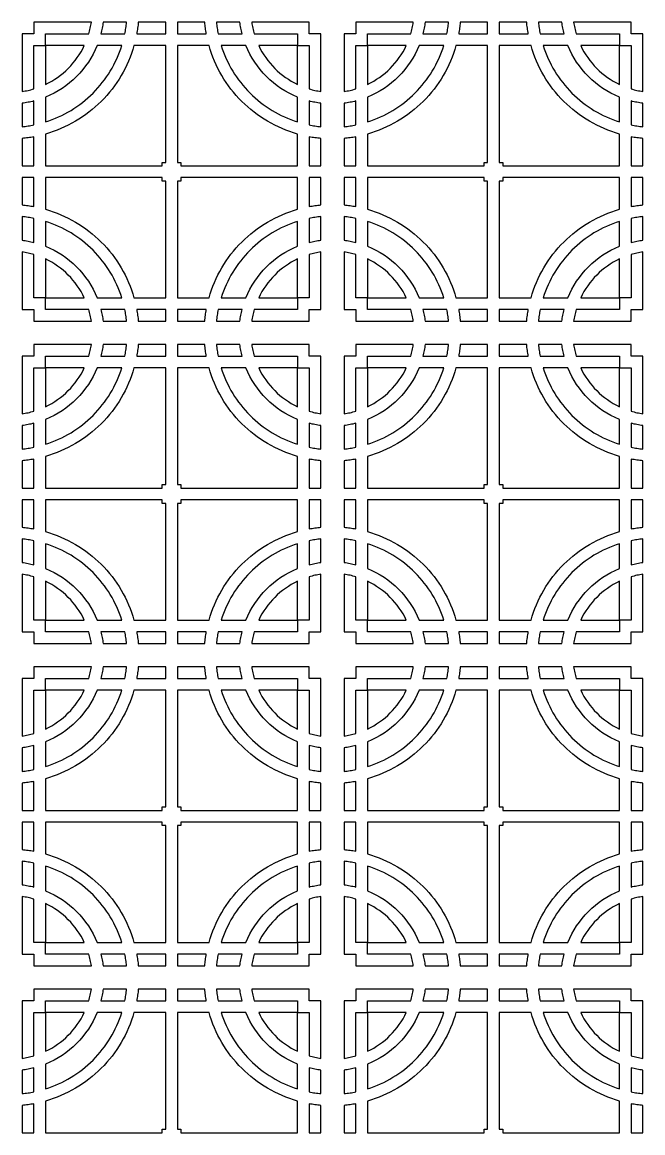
# Model space of a CAD drawing. Extents: x -89 to 89, y -48 to 48.
# Drawn here: x 0.5 to 27.1, y -48.05 to -0.5 of the extents above; entities that cross this region are included whole.
import ezdxf

# ---------------------------------------------------------------- set-up
doc = ezdxf.new("R2010")
doc.units = 0

msp = doc.modelspace()

# ---------------------------------------------------------------- linework, layer by layer
at = {"layer": 'MATERIAL3'}
for points in [[(1.5, -1.5), (1.5, -1), (1.5, -1), (3.354102, -1), (3.354102, -1, 0.0183026), (3.418256, -0.752014, 0.0183026), (3.464102, -0.5), (1, -0.5), (1, -0.5), (1, -1), (1, -1), (0.5, -1), (0.5, -1), (0.5, -3.464102), (0.5, -3.464102, 0.0183026), (0.752014, -3.418256, 0.0183026), (1, -3.354102), (1, -1.5), (1, -1.5), (1.5, -1.5)], [(4.974937, -0.5), (3.968627, -0.5), (3.968627, -0.5, -0.0159204), (3.928767, -0.751523, -0.0159204), (3.872983, -1), (4.898979, -1), (4.898979, -1, 0.0126495), (4.943284, -0.750961, 0.0126495)], [(5.408327, -1), (6.65, -1), (6.65, -1), (6.65, -0.5), (6.65, -0.5), (5.477226, -0.5), (5.477226, -0.5, -0.0114755), (5.448515, -0.750791, -0.0114755)], [(8.322774, -0.5), (7.15, -0.5), (7.15, -0.5), (7.15, -1), (7.15, -1), (8.391673, -1), (8.391673, -1, -0.0114755), (8.351485, -0.750791, -0.0114755)], [(8.901021, -1), (9.927017, -1), (9.927017, -1, -0.0159204), (9.871233, -0.751523, -0.0159204), (9.831373, -0.5), (8.825063, -0.5), (8.825063, -0.5, 0.0126495), (8.856716, -0.750961, 0.0126495)], [(12.8, -0.5), (10.335898, -0.5), (10.335898, -0.5, 0.0183026), (10.381744, -0.752014, 0.0183026), (10.445898, -1), (12.3, -1), (12.3, -1), (12.3, -1.5), (12.3, -1.5), (12.8, -1.5), (12.8, -1.5), (12.8, -3.354102), (12.8, -3.354102, 0.0183026), (13.047986, -3.418256, 0.0183026), (13.3, -3.464102), (13.3, -1), (13.3, -1), (12.8, -1), (12.8, -1), (12.8, -0.5)], [(15.3, -1.5), (15.3, -1), (15.3, -1), (17.154102, -1), (17.154102, -1, 0.0183026), (17.218256, -0.752014, 0.0183026), (17.264102, -0.5), (14.8, -0.5), (14.8, -0.5), (14.8, -1), (14.8, -1), (14.3, -1), (14.3, -1), (14.3, -3.464102), (14.3, -3.464102, 0.0183026), (14.552014, -3.418256, 0.0183026), (14.8, -3.354102), (14.8, -1.5), (14.8, -1.5), (15.3, -1.5)], [(18.774937, -0.5), (17.768627, -0.5), (17.768627, -0.5, -0.0159204), (17.728767, -0.751523, -0.0159204), (17.672983, -1), (18.698979, -1), (18.698979, -1, 0.0126495), (18.743284, -0.750961, 0.0126495)], [(19.208327, -1), (20.45, -1), (20.45, -1), (20.45, -0.5), (20.45, -0.5), (19.277226, -0.5), (19.277226, -0.5, -0.0114755), (19.248515, -0.750791, -0.0114755)], [(22.122774, -0.5), (20.95, -0.5), (20.95, -0.5), (20.95, -1), (20.95, -1), (22.191673, -1), (22.191673, -1, -0.0114755), (22.151485, -0.750791, -0.0114755)], [(22.701021, -1), (23.727017, -1), (23.727017, -1, -0.0159204), (23.671233, -0.751523, -0.0159204), (23.631373, -0.5), (22.625063, -0.5), (22.625063, -0.5, 0.0126495), (22.656716, -0.750961, 0.0126495)], [(26.6, -0.5), (24.135898, -0.5), (24.135898, -0.5, 0.0183026), (24.181744, -0.752014, 0.0183026), (24.245898, -1), (26.1, -1), (26.1, -1), (26.1, -1.5), (26.1, -1.5), (26.6, -1.5), (26.6, -1.5), (26.6, -3.354102), (26.6, -3.354102, 0.0183026), (26.847986, -3.418256, 0.0183026), (27.1, -3.464102), (27.1, -1), (27.1, -1), (26.6, -1), (26.6, -1), (26.6, -0.5)], [(6.65, -1.5), (5.291503, -1.5), (5.291503, -1.5, -0.127985), (3.889087, -3.889087, -0.127985), (1.5, -5.291503), (1.5, -6.65), (1.5, -6.65), (6.5, -6.65), (6.5, -6.65), (6.5, -6.5), (6.5, -6.5), (6.65, -6.5), (6.65, -6.5), (6.65, -1.5)], [(1.5, -4.769696, 0.120758), (3.535534, -3.535534, 0.120758), (4.769696, -1.5), (3.708099, -1.5), (3.708099, -1.5, -0.100588), (2.828427, -2.828427, -0.100588), (1.5, -3.708099), (1.5, -4.769696)], [(1.5, -1.5), (1.5, -3.162278), (1.5, -3.162278, 0.0858316), (2.474874, -2.474874, 0.0858316), (3.162278, -1.5), (1.5, -1.5)], [(12.3, -5.291503, -0.127985), (9.910913, -3.889087, -0.127985), (8.508497, -1.5), (7.15, -1.5), (7.15, -1.5), (7.15, -6.5), (7.15, -6.5), (7.3, -6.5), (7.3, -6.5), (7.3, -6.65), (7.3, -6.65), (12.3, -6.65), (12.3, -6.65), (12.3, -5.291503)], [(12.3, -4.769696), (12.3, -3.708099), (12.3, -3.708099, -0.100588), (10.971573, -2.828427, -0.100588), (10.091901, -1.5), (9.030304, -1.5), (9.030304, -1.5, 0.120758), (10.264466, -3.535534, 0.120758)], [(12.3, -1.5), (10.637722, -1.5), (10.637722, -1.5, 0.0858316), (11.325126, -2.474874, 0.0858316), (12.3, -3.162278), (12.3, -1.5)], [(20.45, -1.5), (19.091503, -1.5), (19.091503, -1.5, -0.127985), (17.689087, -3.889087, -0.127985), (15.3, -5.291503), (15.3, -6.65), (15.3, -6.65), (20.3, -6.65), (20.3, -6.65), (20.3, -6.5), (20.3, -6.5), (20.45, -6.5), (20.45, -6.5), (20.45, -1.5)], [(15.3, -4.769696, 0.120758), (17.335534, -3.535534, 0.120758), (18.569696, -1.5), (17.508099, -1.5), (17.508099, -1.5, -0.100588), (16.628427, -2.828427, -0.100588), (15.3, -3.708099), (15.3, -4.769696)], [(15.3, -1.5), (15.3, -3.162278), (15.3, -3.162278, 0.0858316), (16.274874, -2.474874, 0.0858316), (16.962278, -1.5), (15.3, -1.5)], [(26.1, -5.291503, -0.127985), (23.710913, -3.889087, -0.127985), (22.308497, -1.5), (20.95, -1.5), (20.95, -1.5), (20.95, -6.5), (20.95, -6.5), (21.1, -6.5), (21.1, -6.5), (21.1, -6.65), (21.1, -6.65), (26.1, -6.65), (26.1, -6.65), (26.1, -5.291503)], [(26.1, -4.769696), (26.1, -3.708099), (26.1, -3.708099, -0.100588), (24.771573, -2.828427, -0.100588), (23.891901, -1.5), (22.830304, -1.5), (22.830304, -1.5, 0.120758), (24.064466, -3.535534, 0.120758)], [(26.1, -1.5), (24.437722, -1.5), (24.437722, -1.5, 0.0858316), (25.125126, -2.474874, 0.0858316), (26.1, -3.162278), (26.1, -1.5)], [(1, -4.898979), (1, -3.872983), (1, -3.872983, -0.0159204), (0.751523, -3.928767, -0.0159204), (0.5, -3.968627), (0.5, -4.974937), (0.5, -4.974937, 0.0126495), (0.750961, -4.943284, 0.0126495)], [(12.8, -3.872983), (12.8, -4.898979), (12.8, -4.898979, 0.0126495), (13.049039, -4.943284, 0.0126495), (13.3, -4.974937), (13.3, -3.968627), (13.3, -3.968627, -0.0159204), (13.048477, -3.928767, -0.0159204)], [(14.8, -4.898979), (14.8, -3.872983), (14.8, -3.872983, -0.0159204), (14.551523, -3.928767, -0.0159204), (14.3, -3.968627), (14.3, -4.974937), (14.3, -4.974937, 0.0126495), (14.550961, -4.943284, 0.0126495)], [(26.6, -3.872983), (26.6, -4.898979), (26.6, -4.898979, 0.0126495), (26.849039, -4.943284, 0.0126495), (27.1, -4.974937), (27.1, -3.968627), (27.1, -3.968627, -0.0159204), (26.848477, -3.928767, -0.0159204)], [(1, -6.65), (1, -5.408327), (1, -5.408327, -0.0114755), (0.750791, -5.448515, -0.0114755), (0.5, -5.477226), (0.5, -6.65), (0.5, -6.65), (1, -6.65)], [(13.3, -6.65), (13.3, -5.477226), (13.3, -5.477226, -0.0114755), (13.049209, -5.448515, -0.0114755), (12.8, -5.408327), (12.8, -6.65), (12.8, -6.65), (13.3, -6.65)], [(14.8, -6.65), (14.8, -5.408327), (14.8, -5.408327, -0.0114755), (14.550791, -5.448515, -0.0114755), (14.3, -5.477226), (14.3, -6.65), (14.3, -6.65), (14.8, -6.65)], [(27.1, -6.65), (27.1, -5.477226), (27.1, -5.477226, -0.0114755), (26.849209, -5.448515, -0.0114755), (26.6, -5.408327), (26.6, -6.65), (26.6, -6.65), (27.1, -6.65)], [(1, -8.391673), (1, -7.15), (1, -7.15), (0.5, -7.15), (0.5, -7.15), (0.5, -8.322774), (0.5, -8.322774, -0.0114755), (0.750791, -8.351485, -0.0114755)], [(1.5, -7.15), (1.5, -8.508497), (1.5, -8.508497, -0.127985), (3.889087, -9.910913, -0.127985), (5.291503, -12.3), (6.65, -12.3), (6.65, -12.3), (6.65, -7.3), (6.65, -7.3), (6.5, -7.3), (6.5, -7.3), (6.5, -7.15), (6.5, -7.15), (1.5, -7.15)], [(7.15, -12.3), (8.508497, -12.3), (8.508497, -12.3, -0.127985), (9.910913, -9.910913, -0.127985), (12.3, -8.508497), (12.3, -7.15), (12.3, -7.15), (7.3, -7.15), (7.3, -7.15), (7.3, -7.3), (7.3, -7.3), (7.15, -7.3), (7.15, -7.3), (7.15, -12.3)], [(12.8, -7.15), (12.8, -8.391673), (12.8, -8.391673, -0.0114755), (13.049209, -8.351485, -0.0114755), (13.3, -8.322774), (13.3, -7.15), (13.3, -7.15), (12.8, -7.15)], [(14.8, -8.391673), (14.8, -7.15), (14.8, -7.15), (14.3, -7.15), (14.3, -7.15), (14.3, -8.322774), (14.3, -8.322774, -0.0114755), (14.550791, -8.351485, -0.0114755)], [(15.3, -7.15), (15.3, -8.508497), (15.3, -8.508497, -0.127985), (17.689087, -9.910913, -0.127985), (19.091503, -12.3), (20.45, -12.3), (20.45, -12.3), (20.45, -7.3), (20.45, -7.3), (20.3, -7.3), (20.3, -7.3), (20.3, -7.15), (20.3, -7.15), (15.3, -7.15)], [(20.95, -12.3), (22.308497, -12.3), (22.308497, -12.3, -0.127985), (23.710913, -9.910913, -0.127985), (26.1, -8.508497), (26.1, -7.15), (26.1, -7.15), (21.1, -7.15), (21.1, -7.15), (21.1, -7.3), (21.1, -7.3), (20.95, -7.3), (20.95, -7.3), (20.95, -12.3)], [(26.6, -7.15), (26.6, -8.391673), (26.6, -8.391673, -0.0114755), (26.849209, -8.351485, -0.0114755), (27.1, -8.322774), (27.1, -7.15), (27.1, -7.15), (26.6, -7.15)], [(0.5, -8.825063), (0.5, -9.831373), (0.5, -9.831373, -0.0159204), (0.751523, -9.871233, -0.0159204), (1, -9.927017), (1, -8.901021), (1, -8.901021, 0.0126495), (0.750961, -8.856716, 0.0126495)], [(1.5, -10.091901, -0.100588), (2.828427, -10.971573, -0.100588), (3.708099, -12.3), (4.769696, -12.3), (4.769696, -12.3, 0.120758), (3.535534, -10.264466, 0.120758), (1.5, -9.030304), (1.5, -10.091901)], [(10.091901, -12.3, -0.100588), (10.971573, -10.971573, -0.100588), (12.3, -10.091901), (12.3, -9.030304), (12.3, -9.030304, 0.120758), (10.264466, -10.264466, 0.120758), (9.030304, -12.3), (10.091901, -12.3)], [(13.3, -9.831373), (13.3, -8.825063), (13.3, -8.825063, 0.0126495), (13.049039, -8.856716, 0.0126495), (12.8, -8.901021), (12.8, -9.927017), (12.8, -9.927017, -0.0159204), (13.048477, -9.871233, -0.0159204)], [(14.3, -8.825063), (14.3, -9.831373), (14.3, -9.831373, -0.0159204), (14.551523, -9.871233, -0.0159204), (14.8, -9.927017), (14.8, -8.901021), (14.8, -8.901021, 0.0126495), (14.550961, -8.856716, 0.0126495)], [(15.3, -10.091901, -0.100588), (16.628427, -10.971573, -0.100588), (17.508099, -12.3), (18.569696, -12.3), (18.569696, -12.3, 0.120758), (17.335534, -10.264466, 0.120758), (15.3, -9.030304), (15.3, -10.091901)], [(23.891901, -12.3, -0.100588), (24.771573, -10.971573, -0.100588), (26.1, -10.091901), (26.1, -9.030304), (26.1, -9.030304, 0.120758), (24.064466, -10.264466, 0.120758), (22.830304, -12.3), (23.891901, -12.3)], [(27.1, -9.831373), (27.1, -8.825063), (27.1, -8.825063, 0.0126495), (26.849039, -8.856716, 0.0126495), (26.6, -8.901021), (26.6, -9.927017), (26.6, -9.927017, -0.0159204), (26.848477, -9.871233, -0.0159204)], [(1, -13.3), (3.464102, -13.3), (3.464102, -13.3, 0.0183026), (3.418256, -13.047986, 0.0183026), (3.354102, -12.8), (1.5, -12.8), (1.5, -12.8), (1.5, -12.3), (1.5, -12.3), (1, -12.3), (1, -12.3), (1, -10.445898), (1, -10.445898, 0.0183026), (0.752014, -10.381744, 0.0183026), (0.5, -10.335898), (0.5, -12.8), (0.5, -12.8), (1, -12.8), (1, -12.8), (1, -13.3)], [(13.3, -12.8), (13.3, -10.335898), (13.3, -10.335898, 0.0183026), (13.047986, -10.381744, 0.0183026), (12.8, -10.445898), (12.8, -12.3), (12.8, -12.3), (12.3, -12.3), (12.3, -12.3), (12.3, -12.8), (12.3, -12.8), (10.445898, -12.8), (10.445898, -12.8, 0.0183026), (10.381744, -13.047986, 0.0183026), (10.335898, -13.3), (12.8, -13.3), (12.8, -13.3), (12.8, -12.8), (12.8, -12.8), (13.3, -12.8)], [(14.8, -13.3), (17.264102, -13.3), (17.264102, -13.3, 0.0183026), (17.218256, -13.047986, 0.0183026), (17.154102, -12.8), (15.3, -12.8), (15.3, -12.8), (15.3, -12.3), (15.3, -12.3), (14.8, -12.3), (14.8, -12.3), (14.8, -10.445898), (14.8, -10.445898, 0.0183026), (14.552014, -10.381744, 0.0183026), (14.3, -10.335898), (14.3, -12.8), (14.3, -12.8), (14.8, -12.8), (14.8, -12.8), (14.8, -13.3)], [(27.1, -12.8), (27.1, -10.335898), (27.1, -10.335898, 0.0183026), (26.847986, -10.381744, 0.0183026), (26.6, -10.445898), (26.6, -12.3), (26.6, -12.3), (26.1, -12.3), (26.1, -12.3), (26.1, -12.8), (26.1, -12.8), (24.245898, -12.8), (24.245898, -12.8, 0.0183026), (24.181744, -13.047986, 0.0183026), (24.135898, -13.3), (26.6, -13.3), (26.6, -13.3), (26.6, -12.8), (26.6, -12.8), (27.1, -12.8)], [(1.5, -12.3), (3.162278, -12.3), (3.162278, -12.3, 0.0858316), (2.474874, -11.325126, 0.0858316), (1.5, -10.637722), (1.5, -12.3)], [(12.3, -12.3), (12.3, -10.637722), (12.3, -10.637722, 0.0858316), (11.325126, -11.325126, 0.0858316), (10.637722, -12.3), (12.3, -12.3)], [(15.3, -12.3), (16.962278, -12.3), (16.962278, -12.3, 0.0858316), (16.274874, -11.325126, 0.0858316), (15.3, -10.637722), (15.3, -12.3)], [(26.1, -12.3), (26.1, -10.637722), (26.1, -10.637722, 0.0858316), (25.125126, -11.325126, 0.0858316), (24.437722, -12.3), (26.1, -12.3)], [(3.968627, -13.3), (4.974937, -13.3), (4.974937, -13.3, 0.0126495), (4.943284, -13.049039, 0.0126495), (4.898979, -12.8), (3.872983, -12.8), (3.872983, -12.8, -0.0159204), (3.928767, -13.048477, -0.0159204)], [(6.65, -12.8), (5.408327, -12.8), (5.408327, -12.8, -0.0114755), (5.448515, -13.049209, -0.0114755), (5.477226, -13.3), (6.65, -13.3), (6.65, -13.3), (6.65, -12.8)], [(8.391673, -12.8), (7.15, -12.8), (7.15, -12.8), (7.15, -13.3), (7.15, -13.3), (8.322774, -13.3), (8.322774, -13.3, -0.0114755), (8.351485, -13.049209, -0.0114755)], [(8.825063, -13.3), (9.831373, -13.3), (9.831373, -13.3, -0.0159204), (9.871233, -13.048477, -0.0159204), (9.927017, -12.8), (8.901021, -12.8), (8.901021, -12.8, 0.0126495), (8.856716, -13.049039, 0.0126495)], [(17.768627, -13.3), (18.774937, -13.3), (18.774937, -13.3, 0.0126495), (18.743284, -13.049039, 0.0126495), (18.698979, -12.8), (17.672983, -12.8), (17.672983, -12.8, -0.0159204), (17.728767, -13.048477, -0.0159204)], [(20.45, -12.8), (19.208327, -12.8), (19.208327, -12.8, -0.0114755), (19.248515, -13.049209, -0.0114755), (19.277226, -13.3), (20.45, -13.3), (20.45, -13.3), (20.45, -12.8)], [(22.191673, -12.8), (20.95, -12.8), (20.95, -12.8), (20.95, -13.3), (20.95, -13.3), (22.122774, -13.3), (22.122774, -13.3, -0.0114755), (22.151485, -13.049209, -0.0114755)], [(22.625063, -13.3), (23.631373, -13.3), (23.631373, -13.3, -0.0159204), (23.671233, -13.048477, -0.0159204), (23.727017, -12.8), (22.701021, -12.8), (22.701021, -12.8, 0.0126495), (22.656716, -13.049039, 0.0126495)], [(1.5, -15.3), (1.5, -14.8), (1.5, -14.8), (3.354102, -14.8), (3.354102, -14.8, 0.0183026), (3.418256, -14.552014, 0.0183026), (3.464102, -14.3), (1, -14.3), (1, -14.3), (1, -14.8), (1, -14.8), (0.5, -14.8), (0.5, -14.8), (0.5, -17.264102), (0.5, -17.264102, 0.0183026), (0.752014, -17.218256, 0.0183026), (1, -17.154102), (1, -15.3), (1, -15.3), (1.5, -15.3)], [(4.974937, -14.3), (3.968627, -14.3), (3.968627, -14.3, -0.0159204), (3.928767, -14.551523, -0.0159204), (3.872983, -14.8), (4.898979, -14.8), (4.898979, -14.8, 0.0126495), (4.943284, -14.550961, 0.0126495)], [(5.408327, -14.8), (6.65, -14.8), (6.65, -14.8), (6.65, -14.3), (6.65, -14.3), (5.477226, -14.3), (5.477226, -14.3, -0.0114755), (5.448515, -14.550791, -0.0114755)], [(8.322774, -14.3), (7.15, -14.3), (7.15, -14.3), (7.15, -14.8), (7.15, -14.8), (8.391673, -14.8), (8.391673, -14.8, -0.0114755), (8.351485, -14.550791, -0.0114755)], [(8.901021, -14.8), (9.927017, -14.8), (9.927017, -14.8, -0.0159204), (9.871233, -14.551523, -0.0159204), (9.831373, -14.3), (8.825063, -14.3), (8.825063, -14.3, 0.0126495), (8.856716, -14.550961, 0.0126495)], [(12.8, -14.3), (10.335898, -14.3), (10.335898, -14.3, 0.0183026), (10.381744, -14.552014, 0.0183026), (10.445898, -14.8), (12.3, -14.8), (12.3, -14.8), (12.3, -15.3), (12.3, -15.3), (12.8, -15.3), (12.8, -15.3), (12.8, -17.154102), (12.8, -17.154102, 0.0183026), (13.047986, -17.218256, 0.0183026), (13.3, -17.264102), (13.3, -14.8), (13.3, -14.8), (12.8, -14.8), (12.8, -14.8), (12.8, -14.3)], [(15.3, -15.3), (15.3, -14.8), (15.3, -14.8), (17.154102, -14.8), (17.154102, -14.8, 0.0183026), (17.218256, -14.552014, 0.0183026), (17.264102, -14.3), (14.8, -14.3), (14.8, -14.3), (14.8, -14.8), (14.8, -14.8), (14.3, -14.8), (14.3, -14.8), (14.3, -17.264102), (14.3, -17.264102, 0.0183026), (14.552014, -17.218256, 0.0183026), (14.8, -17.154102), (14.8, -15.3), (14.8, -15.3), (15.3, -15.3)], [(18.774937, -14.3), (17.768627, -14.3), (17.768627, -14.3, -0.0159204), (17.728767, -14.551523, -0.0159204), (17.672983, -14.8), (18.698979, -14.8), (18.698979, -14.8, 0.0126495), (18.743284, -14.550961, 0.0126495)], [(19.208327, -14.8), (20.45, -14.8), (20.45, -14.8), (20.45, -14.3), (20.45, -14.3), (19.277226, -14.3), (19.277226, -14.3, -0.0114755), (19.248515, -14.550791, -0.0114755)], [(22.122774, -14.3), (20.95, -14.3), (20.95, -14.3), (20.95, -14.8), (20.95, -14.8), (22.191673, -14.8), (22.191673, -14.8, -0.0114755), (22.151485, -14.550791, -0.0114755)], [(22.701021, -14.8), (23.727017, -14.8), (23.727017, -14.8, -0.0159204), (23.671233, -14.551523, -0.0159204), (23.631373, -14.3), (22.625063, -14.3), (22.625063, -14.3, 0.0126495), (22.656716, -14.550961, 0.0126495)], [(26.6, -14.3), (24.135898, -14.3), (24.135898, -14.3, 0.0183026), (24.181744, -14.552014, 0.0183026), (24.245898, -14.8), (26.1, -14.8), (26.1, -14.8), (26.1, -15.3), (26.1, -15.3), (26.6, -15.3), (26.6, -15.3), (26.6, -17.154102), (26.6, -17.154102, 0.0183026), (26.847986, -17.218256, 0.0183026), (27.1, -17.264102), (27.1, -14.8), (27.1, -14.8), (26.6, -14.8), (26.6, -14.8), (26.6, -14.3)], [(1.5, -15.3), (1.5, -16.962278), (1.5, -16.962278, 0.0858316), (2.474874, -16.274874, 0.0858316), (3.162278, -15.3), (1.5, -15.3)], [(1.5, -18.569696, 0.120758), (3.535534, -17.335534, 0.120758), (4.769696, -15.3), (3.708099, -15.3), (3.708099, -15.3, -0.100588), (2.828427, -16.628427, -0.100588), (1.5, -17.508099), (1.5, -18.569696)], [(6.65, -15.3), (5.291503, -15.3), (5.291503, -15.3, -0.127985), (3.889087, -17.689087, -0.127985), (1.5, -19.091503), (1.5, -20.45), (1.5, -20.45), (6.5, -20.45), (6.5, -20.45), (6.5, -20.3), (6.5, -20.3), (6.65, -20.3), (6.65, -20.3), (6.65, -15.3)], [(12.3, -19.091503, -0.127985), (9.910913, -17.689087, -0.127985), (8.508497, -15.3), (7.15, -15.3), (7.15, -15.3), (7.15, -20.3), (7.15, -20.3), (7.3, -20.3), (7.3, -20.3), (7.3, -20.45), (7.3, -20.45), (12.3, -20.45), (12.3, -20.45), (12.3, -19.091503)], [(12.3, -18.569696), (12.3, -17.508099), (12.3, -17.508099, -0.100588), (10.971573, -16.628427, -0.100588), (10.091901, -15.3), (9.030304, -15.3), (9.030304, -15.3, 0.120758), (10.264466, -17.335534, 0.120758)], [(12.3, -15.3), (10.637722, -15.3), (10.637722, -15.3, 0.0858316), (11.325126, -16.274874, 0.0858316), (12.3, -16.962278), (12.3, -15.3)], [(15.3, -15.3), (15.3, -16.962278), (15.3, -16.962278, 0.0858316), (16.274874, -16.274874, 0.0858316), (16.962278, -15.3), (15.3, -15.3)], [(15.3, -18.569696, 0.120758), (17.335534, -17.335534, 0.120758), (18.569696, -15.3), (17.508099, -15.3), (17.508099, -15.3, -0.100588), (16.628427, -16.628427, -0.100588), (15.3, -17.508099), (15.3, -18.569696)], [(20.45, -15.3), (19.091503, -15.3), (19.091503, -15.3, -0.127985), (17.689087, -17.689087, -0.127985), (15.3, -19.091503), (15.3, -20.45), (15.3, -20.45), (20.3, -20.45), (20.3, -20.45), (20.3, -20.3), (20.3, -20.3), (20.45, -20.3), (20.45, -20.3), (20.45, -15.3)], [(26.1, -19.091503, -0.127985), (23.710913, -17.689087, -0.127985), (22.308497, -15.3), (20.95, -15.3), (20.95, -15.3), (20.95, -20.3), (20.95, -20.3), (21.1, -20.3), (21.1, -20.3), (21.1, -20.45), (21.1, -20.45), (26.1, -20.45), (26.1, -20.45), (26.1, -19.091503)], [(26.1, -18.569696), (26.1, -17.508099), (26.1, -17.508099, -0.100588), (24.771573, -16.628427, -0.100588), (23.891901, -15.3), (22.830304, -15.3), (22.830304, -15.3, 0.120758), (24.064466, -17.335534, 0.120758)], [(26.1, -15.3), (24.437722, -15.3), (24.437722, -15.3, 0.0858316), (25.125126, -16.274874, 0.0858316), (26.1, -16.962278), (26.1, -15.3)], [(1, -18.698979), (1, -17.672983), (1, -17.672983, -0.0159204), (0.751523, -17.728767, -0.0159204), (0.5, -17.768627), (0.5, -18.774937), (0.5, -18.774937, 0.0126495), (0.750961, -18.743284, 0.0126495)], [(12.8, -17.672983), (12.8, -18.698979), (12.8, -18.698979, 0.0126495), (13.049039, -18.743284, 0.0126495), (13.3, -18.774937), (13.3, -17.768627), (13.3, -17.768627, -0.0159204), (13.048477, -17.728767, -0.0159204)], [(14.8, -18.698979), (14.8, -17.672983), (14.8, -17.672983, -0.0159204), (14.551523, -17.728767, -0.0159204), (14.3, -17.768627), (14.3, -18.774937), (14.3, -18.774937, 0.0126495), (14.550961, -18.743284, 0.0126495)], [(26.6, -17.672983), (26.6, -18.698979), (26.6, -18.698979, 0.0126495), (26.849039, -18.743284, 0.0126495), (27.1, -18.774937), (27.1, -17.768627), (27.1, -17.768627, -0.0159204), (26.848477, -17.728767, -0.0159204)], [(1, -20.45), (1, -19.208327), (1, -19.208327, -0.0114755), (0.750791, -19.248515, -0.0114755), (0.5, -19.277226), (0.5, -20.45), (0.5, -20.45), (1, -20.45)], [(13.3, -20.45), (13.3, -19.277226), (13.3, -19.277226, -0.0114755), (13.049209, -19.248515, -0.0114755), (12.8, -19.208327), (12.8, -20.45), (12.8, -20.45), (13.3, -20.45)], [(14.8, -20.45), (14.8, -19.208327), (14.8, -19.208327, -0.0114755), (14.550791, -19.248515, -0.0114755), (14.3, -19.277226), (14.3, -20.45), (14.3, -20.45), (14.8, -20.45)], [(27.1, -20.45), (27.1, -19.277226), (27.1, -19.277226, -0.0114755), (26.849209, -19.248515, -0.0114755), (26.6, -19.208327), (26.6, -20.45), (26.6, -20.45), (27.1, -20.45)], [(1, -22.191673), (1, -20.95), (1, -20.95), (0.5, -20.95), (0.5, -20.95), (0.5, -22.122774), (0.5, -22.122774, -0.0114755), (0.750791, -22.151485, -0.0114755)], [(1.5, -20.95), (1.5, -22.308497), (1.5, -22.308497, -0.127985), (3.889087, -23.710913, -0.127985), (5.291503, -26.1), (6.65, -26.1), (6.65, -26.1), (6.65, -21.1), (6.65, -21.1), (6.5, -21.1), (6.5, -21.1), (6.5, -20.95), (6.5, -20.95), (1.5, -20.95)], [(7.15, -26.1), (8.508497, -26.1), (8.508497, -26.1, -0.127985), (9.910913, -23.710913, -0.127985), (12.3, -22.308497), (12.3, -20.95), (12.3, -20.95), (7.3, -20.95), (7.3, -20.95), (7.3, -21.1), (7.3, -21.1), (7.15, -21.1), (7.15, -21.1), (7.15, -26.1)], [(12.8, -20.95), (12.8, -22.191673), (12.8, -22.191673, -0.0114755), (13.049209, -22.151485, -0.0114755), (13.3, -22.122774), (13.3, -20.95), (13.3, -20.95), (12.8, -20.95)], [(14.8, -22.191673), (14.8, -20.95), (14.8, -20.95), (14.3, -20.95), (14.3, -20.95), (14.3, -22.122774), (14.3, -22.122774, -0.0114755), (14.550791, -22.151485, -0.0114755)], [(15.3, -20.95), (15.3, -22.308497), (15.3, -22.308497, -0.127985), (17.689087, -23.710913, -0.127985), (19.091503, -26.1), (20.45, -26.1), (20.45, -26.1), (20.45, -21.1), (20.45, -21.1), (20.3, -21.1), (20.3, -21.1), (20.3, -20.95), (20.3, -20.95), (15.3, -20.95)], [(20.95, -26.1), (22.308497, -26.1), (22.308497, -26.1, -0.127985), (23.710913, -23.710913, -0.127985), (26.1, -22.308497), (26.1, -20.95), (26.1, -20.95), (21.1, -20.95), (21.1, -20.95), (21.1, -21.1), (21.1, -21.1), (20.95, -21.1), (20.95, -21.1), (20.95, -26.1)], [(26.6, -20.95), (26.6, -22.191673), (26.6, -22.191673, -0.0114755), (26.849209, -22.151485, -0.0114755), (27.1, -22.122774), (27.1, -20.95), (27.1, -20.95), (26.6, -20.95)], [(0.5, -22.625063), (0.5, -23.631373), (0.5, -23.631373, -0.0159204), (0.751523, -23.671233, -0.0159204), (1, -23.727017), (1, -22.701021), (1, -22.701021, 0.0126495), (0.750961, -22.656716, 0.0126495)], [(13.3, -23.631373), (13.3, -22.625063), (13.3, -22.625063, 0.0126495), (13.049039, -22.656716, 0.0126495), (12.8, -22.701021), (12.8, -23.727017), (12.8, -23.727017, -0.0159204), (13.048477, -23.671233, -0.0159204)], [(14.3, -22.625063), (14.3, -23.631373), (14.3, -23.631373, -0.0159204), (14.551523, -23.671233, -0.0159204), (14.8, -23.727017), (14.8, -22.701021), (14.8, -22.701021, 0.0126495), (14.550961, -22.656716, 0.0126495)], [(27.1, -23.631373), (27.1, -22.625063), (27.1, -22.625063, 0.0126495), (26.849039, -22.656716, 0.0126495), (26.6, -22.701021), (26.6, -23.727017), (26.6, -23.727017, -0.0159204), (26.848477, -23.671233, -0.0159204)], [(1.5, -23.891901, -0.100588), (2.828427, -24.771573, -0.100588), (3.708099, -26.1), (4.769696, -26.1), (4.769696, -26.1, 0.120758), (3.535534, -24.064466, 0.120758), (1.5, -22.830304), (1.5, -23.891901)], [(10.091901, -26.1, -0.100588), (10.971573, -24.771573, -0.100588), (12.3, -23.891901), (12.3, -22.830304), (12.3, -22.830304, 0.120758), (10.264466, -24.064466, 0.120758), (9.030304, -26.1), (10.091901, -26.1)], [(15.3, -23.891901, -0.100588), (16.628427, -24.771573, -0.100588), (17.508099, -26.1), (18.569696, -26.1), (18.569696, -26.1, 0.120758), (17.335534, -24.064466, 0.120758), (15.3, -22.830304), (15.3, -23.891901)], [(23.891901, -26.1, -0.100588), (24.771573, -24.771573, -0.100588), (26.1, -23.891901), (26.1, -22.830304), (26.1, -22.830304, 0.120758), (24.064466, -24.064466, 0.120758), (22.830304, -26.1), (23.891901, -26.1)], [(1, -27.1), (3.464102, -27.1), (3.464102, -27.1, 0.0183026), (3.418256, -26.847986, 0.0183026), (3.354102, -26.6), (1.5, -26.6), (1.5, -26.6), (1.5, -26.1), (1.5, -26.1), (1, -26.1), (1, -26.1), (1, -24.245898), (1, -24.245898, 0.0183026), (0.752014, -24.181744, 0.0183026), (0.5, -24.135898), (0.5, -26.6), (0.5, -26.6), (1, -26.6), (1, -26.6), (1, -27.1)], [(13.3, -26.6), (13.3, -24.135898), (13.3, -24.135898, 0.0183026), (13.047986, -24.181744, 0.0183026), (12.8, -24.245898), (12.8, -26.1), (12.8, -26.1), (12.3, -26.1), (12.3, -26.1), (12.3, -26.6), (12.3, -26.6), (10.445898, -26.6), (10.445898, -26.6, 0.0183026), (10.381744, -26.847986, 0.0183026), (10.335898, -27.1), (12.8, -27.1), (12.8, -27.1), (12.8, -26.6), (12.8, -26.6), (13.3, -26.6)], [(14.8, -27.1), (17.264102, -27.1), (17.264102, -27.1, 0.0183026), (17.218256, -26.847986, 0.0183026), (17.154102, -26.6), (15.3, -26.6), (15.3, -26.6), (15.3, -26.1), (15.3, -26.1), (14.8, -26.1), (14.8, -26.1), (14.8, -24.245898), (14.8, -24.245898, 0.0183026), (14.552014, -24.181744, 0.0183026), (14.3, -24.135898), (14.3, -26.6), (14.3, -26.6), (14.8, -26.6), (14.8, -26.6), (14.8, -27.1)], [(27.1, -26.6), (27.1, -24.135898), (27.1, -24.135898, 0.0183026), (26.847986, -24.181744, 0.0183026), (26.6, -24.245898), (26.6, -26.1), (26.6, -26.1), (26.1, -26.1), (26.1, -26.1), (26.1, -26.6), (26.1, -26.6), (24.245898, -26.6), (24.245898, -26.6, 0.0183026), (24.181744, -26.847986, 0.0183026), (24.135898, -27.1), (26.6, -27.1), (26.6, -27.1), (26.6, -26.6), (26.6, -26.6), (27.1, -26.6)], [(1.5, -26.1), (3.162278, -26.1), (3.162278, -26.1, 0.0858316), (2.474874, -25.125126, 0.0858316), (1.5, -24.437722), (1.5, -26.1)], [(12.3, -26.1), (12.3, -24.437722), (12.3, -24.437722, 0.0858316), (11.325126, -25.125126, 0.0858316), (10.637722, -26.1), (12.3, -26.1)], [(15.3, -26.1), (16.962278, -26.1), (16.962278, -26.1, 0.0858316), (16.274874, -25.125126, 0.0858316), (15.3, -24.437722), (15.3, -26.1)], [(26.1, -26.1), (26.1, -24.437722), (26.1, -24.437722, 0.0858316), (25.125126, -25.125126, 0.0858316), (24.437722, -26.1), (26.1, -26.1)], [(3.968627, -27.1), (4.974937, -27.1), (4.974937, -27.1, 0.0126495), (4.943284, -26.849039, 0.0126495), (4.898979, -26.6), (3.872983, -26.6), (3.872983, -26.6, -0.0159204), (3.928767, -26.848477, -0.0159204)], [(6.65, -26.6), (5.408327, -26.6), (5.408327, -26.6, -0.0114755), (5.448515, -26.849209, -0.0114755), (5.477226, -27.1), (6.65, -27.1), (6.65, -27.1), (6.65, -26.6)], [(8.391673, -26.6), (7.15, -26.6), (7.15, -26.6), (7.15, -27.1), (7.15, -27.1), (8.322774, -27.1), (8.322774, -27.1, -0.0114755), (8.351485, -26.849209, -0.0114755)], [(8.825063, -27.1), (9.831373, -27.1), (9.831373, -27.1, -0.0159204), (9.871233, -26.848477, -0.0159204), (9.927017, -26.6), (8.901021, -26.6), (8.901021, -26.6, 0.0126495), (8.856716, -26.849039, 0.0126495)], [(17.768627, -27.1), (18.774937, -27.1), (18.774937, -27.1, 0.0126495), (18.743284, -26.849039, 0.0126495), (18.698979, -26.6), (17.672983, -26.6), (17.672983, -26.6, -0.0159204), (17.728767, -26.848477, -0.0159204)], [(20.45, -26.6), (19.208327, -26.6), (19.208327, -26.6, -0.0114755), (19.248515, -26.849209, -0.0114755), (19.277226, -27.1), (20.45, -27.1), (20.45, -27.1), (20.45, -26.6)], [(22.191673, -26.6), (20.95, -26.6), (20.95, -26.6), (20.95, -27.1), (20.95, -27.1), (22.122774, -27.1), (22.122774, -27.1, -0.0114755), (22.151485, -26.849209, -0.0114755)], [(22.625063, -27.1), (23.631373, -27.1), (23.631373, -27.1, -0.0159204), (23.671233, -26.848477, -0.0159204), (23.727017, -26.6), (22.701021, -26.6), (22.701021, -26.6, 0.0126495), (22.656716, -26.849039, 0.0126495)], [(1.5, -29.1), (1.5, -28.6), (1.5, -28.6), (3.354102, -28.6), (3.354102, -28.6, 0.0183026), (3.418256, -28.352014, 0.0183026), (3.464102, -28.1), (1, -28.1), (1, -28.1), (1, -28.6), (1, -28.6), (0.5, -28.6), (0.5, -28.6), (0.5, -31.064102), (0.5, -31.064102, 0.0183026), (0.752014, -31.018256, 0.0183026), (1, -30.954102), (1, -29.1), (1, -29.1), (1.5, -29.1)], [(4.974937, -28.1), (3.968627, -28.1), (3.968627, -28.1, -0.0159204), (3.928767, -28.351523, -0.0159204), (3.872983, -28.6), (4.898979, -28.6), (4.898979, -28.6, 0.0126495), (4.943284, -28.350961, 0.0126495)], [(5.408327, -28.6), (6.65, -28.6), (6.65, -28.6), (6.65, -28.1), (6.65, -28.1), (5.477226, -28.1), (5.477226, -28.1, -0.0114755), (5.448515, -28.350791, -0.0114755)], [(8.322774, -28.1), (7.15, -28.1), (7.15, -28.1), (7.15, -28.6), (7.15, -28.6), (8.391673, -28.6), (8.391673, -28.6, -0.0114755), (8.351485, -28.350791, -0.0114755)], [(8.901021, -28.6), (9.927017, -28.6), (9.927017, -28.6, -0.0159204), (9.871233, -28.351523, -0.0159204), (9.831373, -28.1), (8.825063, -28.1), (8.825063, -28.1, 0.0126495), (8.856716, -28.350961, 0.0126495)], [(12.8, -28.1), (10.335898, -28.1), (10.335898, -28.1, 0.0183026), (10.381744, -28.352014, 0.0183026), (10.445898, -28.6), (12.3, -28.6), (12.3, -28.6), (12.3, -29.1), (12.3, -29.1), (12.8, -29.1), (12.8, -29.1), (12.8, -30.954102), (12.8, -30.954102, 0.0183026), (13.047986, -31.018256, 0.0183026), (13.3, -31.064102), (13.3, -28.6), (13.3, -28.6), (12.8, -28.6), (12.8, -28.6), (12.8, -28.1)], [(15.3, -29.1), (15.3, -28.6), (15.3, -28.6), (17.154102, -28.6), (17.154102, -28.6, 0.0183026), (17.218256, -28.352014, 0.0183026), (17.264102, -28.1), (14.8, -28.1), (14.8, -28.1), (14.8, -28.6), (14.8, -28.6), (14.3, -28.6), (14.3, -28.6), (14.3, -31.064102), (14.3, -31.064102, 0.0183026), (14.552014, -31.018256, 0.0183026), (14.8, -30.954102), (14.8, -29.1), (14.8, -29.1), (15.3, -29.1)], [(18.774937, -28.1), (17.768627, -28.1), (17.768627, -28.1, -0.0159204), (17.728767, -28.351523, -0.0159204), (17.672983, -28.6), (18.698979, -28.6), (18.698979, -28.6, 0.0126495), (18.743284, -28.350961, 0.0126495)], [(19.208327, -28.6), (20.45, -28.6), (20.45, -28.6), (20.45, -28.1), (20.45, -28.1), (19.277226, -28.1), (19.277226, -28.1, -0.0114755), (19.248515, -28.350791, -0.0114755)], [(22.122774, -28.1), (20.95, -28.1), (20.95, -28.1), (20.95, -28.6), (20.95, -28.6), (22.191673, -28.6), (22.191673, -28.6, -0.0114755), (22.151485, -28.350791, -0.0114755)], [(22.701021, -28.6), (23.727017, -28.6), (23.727017, -28.6, -0.0159204), (23.671233, -28.351523, -0.0159204), (23.631373, -28.1), (22.625063, -28.1), (22.625063, -28.1, 0.0126495), (22.656716, -28.350961, 0.0126495)], [(26.6, -28.1), (24.135898, -28.1), (24.135898, -28.1, 0.0183026), (24.181744, -28.352014, 0.0183026), (24.245898, -28.6), (26.1, -28.6), (26.1, -28.6), (26.1, -29.1), (26.1, -29.1), (26.6, -29.1), (26.6, -29.1), (26.6, -30.954102), (26.6, -30.954102, 0.0183026), (26.847986, -31.018256, 0.0183026), (27.1, -31.064102), (27.1, -28.6), (27.1, -28.6), (26.6, -28.6), (26.6, -28.6), (26.6, -28.1)], [(1.5, -29.1), (1.5, -30.762278), (1.5, -30.762278, 0.0858316), (2.474874, -30.074874, 0.0858316), (3.162278, -29.1), (1.5, -29.1)], [(1.5, -32.369696, 0.120758), (3.535534, -31.135534, 0.120758), (4.769696, -29.1), (3.708099, -29.1), (3.708099, -29.1, -0.100588), (2.828427, -30.428427, -0.100588), (1.5, -31.308099), (1.5, -32.369696)], [(6.65, -29.1), (5.291503, -29.1), (5.291503, -29.1, -0.127985), (3.889087, -31.489087, -0.127985), (1.5, -32.891503), (1.5, -34.25), (1.5, -34.25), (6.5, -34.25), (6.5, -34.25), (6.5, -34.1), (6.5, -34.1), (6.65, -34.1), (6.65, -34.1), (6.65, -29.1)], [(12.3, -32.891503, -0.127985), (9.910913, -31.489087, -0.127985), (8.508497, -29.1), (7.15, -29.1), (7.15, -29.1), (7.15, -34.1), (7.15, -34.1), (7.3, -34.1), (7.3, -34.1), (7.3, -34.25), (7.3, -34.25), (12.3, -34.25), (12.3, -34.25), (12.3, -32.891503)], [(12.3, -32.369696), (12.3, -31.308099), (12.3, -31.308099, -0.100588), (10.971573, -30.428427, -0.100588), (10.091901, -29.1), (9.030304, -29.1), (9.030304, -29.1, 0.120758), (10.264466, -31.135534, 0.120758)], [(12.3, -29.1), (10.637722, -29.1), (10.637722, -29.1, 0.0858316), (11.325126, -30.074874, 0.0858316), (12.3, -30.762278), (12.3, -29.1)], [(15.3, -29.1), (15.3, -30.762278), (15.3, -30.762278, 0.0858316), (16.274874, -30.074874, 0.0858316), (16.962278, -29.1), (15.3, -29.1)], [(15.3, -32.369696, 0.120758), (17.335534, -31.135534, 0.120758), (18.569696, -29.1), (17.508099, -29.1), (17.508099, -29.1, -0.100588), (16.628427, -30.428427, -0.100588), (15.3, -31.308099), (15.3, -32.369696)], [(20.45, -29.1), (19.091503, -29.1), (19.091503, -29.1, -0.127985), (17.689087, -31.489087, -0.127985), (15.3, -32.891503), (15.3, -34.25), (15.3, -34.25), (20.3, -34.25), (20.3, -34.25), (20.3, -34.1), (20.3, -34.1), (20.45, -34.1), (20.45, -34.1), (20.45, -29.1)], [(26.1, -32.891503, -0.127985), (23.710913, -31.489087, -0.127985), (22.308497, -29.1), (20.95, -29.1), (20.95, -29.1), (20.95, -34.1), (20.95, -34.1), (21.1, -34.1), (21.1, -34.1), (21.1, -34.25), (21.1, -34.25), (26.1, -34.25), (26.1, -34.25), (26.1, -32.891503)], [(26.1, -32.369696), (26.1, -31.308099), (26.1, -31.308099, -0.100588), (24.771573, -30.428427, -0.100588), (23.891901, -29.1), (22.830304, -29.1), (22.830304, -29.1, 0.120758), (24.064466, -31.135534, 0.120758)], [(26.1, -29.1), (24.437722, -29.1), (24.437722, -29.1, 0.0858316), (25.125126, -30.074874, 0.0858316), (26.1, -30.762278), (26.1, -29.1)], [(1, -32.498979), (1, -31.472983), (1, -31.472983, -0.0159204), (0.751523, -31.528767, -0.0159204), (0.5, -31.568627), (0.5, -32.574937), (0.5, -32.574937, 0.0126495), (0.750961, -32.543284, 0.0126495)], [(12.8, -31.472983), (12.8, -32.498979), (12.8, -32.498979, 0.0126495), (13.049039, -32.543284, 0.0126495), (13.3, -32.574937), (13.3, -31.568627), (13.3, -31.568627, -0.0159204), (13.048477, -31.528767, -0.0159204)], [(14.8, -32.498979), (14.8, -31.472983), (14.8, -31.472983, -0.0159204), (14.551523, -31.528767, -0.0159204), (14.3, -31.568627), (14.3, -32.574937), (14.3, -32.574937, 0.0126495), (14.550961, -32.543284, 0.0126495)], [(26.6, -31.472983), (26.6, -32.498979), (26.6, -32.498979, 0.0126495), (26.849039, -32.543284, 0.0126495), (27.1, -32.574937), (27.1, -31.568627), (27.1, -31.568627, -0.0159204), (26.848477, -31.528767, -0.0159204)], [(1, -34.25), (1, -33.008327), (1, -33.008327, -0.0114755), (0.750791, -33.048515, -0.0114755), (0.5, -33.077226), (0.5, -34.25), (0.5, -34.25), (1, -34.25)], [(13.3, -34.25), (13.3, -33.077226), (13.3, -33.077226, -0.0114755), (13.049209, -33.048515, -0.0114755), (12.8, -33.008327), (12.8, -34.25), (12.8, -34.25), (13.3, -34.25)], [(14.8, -34.25), (14.8, -33.008327), (14.8, -33.008327, -0.0114755), (14.550791, -33.048515, -0.0114755), (14.3, -33.077226), (14.3, -34.25), (14.3, -34.25), (14.8, -34.25)], [(27.1, -34.25), (27.1, -33.077226), (27.1, -33.077226, -0.0114755), (26.849209, -33.048515, -0.0114755), (26.6, -33.008327), (26.6, -34.25), (26.6, -34.25), (27.1, -34.25)], [(1, -35.991673), (1, -34.75), (1, -34.75), (0.5, -34.75), (0.5, -34.75), (0.5, -35.922774), (0.5, -35.922774, -0.0114755), (0.750791, -35.951485, -0.0114755)], [(1.5, -34.75), (1.5, -36.108497), (1.5, -36.108497, -0.127985), (3.889087, -37.510913, -0.127985), (5.291503, -39.9), (6.65, -39.9), (6.65, -39.9), (6.65, -34.9), (6.65, -34.9), (6.5, -34.9), (6.5, -34.9), (6.5, -34.75), (6.5, -34.75), (1.5, -34.75)], [(7.15, -39.9), (8.508497, -39.9), (8.508497, -39.9, -0.127985), (9.910913, -37.510913, -0.127985), (12.3, -36.108497), (12.3, -34.75), (12.3, -34.75), (7.3, -34.75), (7.3, -34.75), (7.3, -34.9), (7.3, -34.9), (7.15, -34.9), (7.15, -34.9), (7.15, -39.9)], [(12.8, -34.75), (12.8, -35.991673), (12.8, -35.991673, -0.0114755), (13.049209, -35.951485, -0.0114755), (13.3, -35.922774), (13.3, -34.75), (13.3, -34.75), (12.8, -34.75)], [(14.8, -35.991673), (14.8, -34.75), (14.8, -34.75), (14.3, -34.75), (14.3, -34.75), (14.3, -35.922774), (14.3, -35.922774, -0.0114755), (14.550791, -35.951485, -0.0114755)], [(15.3, -34.75), (15.3, -36.108497), (15.3, -36.108497, -0.127985), (17.689087, -37.510913, -0.127985), (19.091503, -39.9), (20.45, -39.9), (20.45, -39.9), (20.45, -34.9), (20.45, -34.9), (20.3, -34.9), (20.3, -34.9), (20.3, -34.75), (20.3, -34.75), (15.3, -34.75)], [(20.95, -39.9), (22.308497, -39.9), (22.308497, -39.9, -0.127985), (23.710913, -37.510913, -0.127985), (26.1, -36.108497), (26.1, -34.75), (26.1, -34.75), (21.1, -34.75), (21.1, -34.75), (21.1, -34.9), (21.1, -34.9), (20.95, -34.9), (20.95, -34.9), (20.95, -39.9)], [(26.6, -34.75), (26.6, -35.991673), (26.6, -35.991673, -0.0114755), (26.849209, -35.951485, -0.0114755), (27.1, -35.922774), (27.1, -34.75), (27.1, -34.75), (26.6, -34.75)], [(0.5, -36.425063), (0.5, -37.431373), (0.5, -37.431373, -0.0159204), (0.751523, -37.471233, -0.0159204), (1, -37.527017), (1, -36.501021), (1, -36.501021, 0.0126495), (0.750961, -36.456716, 0.0126495)], [(13.3, -37.431373), (13.3, -36.425063), (13.3, -36.425063, 0.0126495), (13.049039, -36.456716, 0.0126495), (12.8, -36.501021), (12.8, -37.527017), (12.8, -37.527017, -0.0159204), (13.048477, -37.471233, -0.0159204)], [(14.3, -36.425063), (14.3, -37.431373), (14.3, -37.431373, -0.0159204), (14.551523, -37.471233, -0.0159204), (14.8, -37.527017), (14.8, -36.501021), (14.8, -36.501021, 0.0126495), (14.550961, -36.456716, 0.0126495)], [(27.1, -37.431373), (27.1, -36.425063), (27.1, -36.425063, 0.0126495), (26.849039, -36.456716, 0.0126495), (26.6, -36.501021), (26.6, -37.527017), (26.6, -37.527017, -0.0159204), (26.848477, -37.471233, -0.0159204)], [(1.5, -37.691901, -0.100588), (2.828427, -38.571573, -0.100588), (3.708099, -39.9), (4.769696, -39.9), (4.769696, -39.9, 0.120758), (3.535534, -37.864466, 0.120758), (1.5, -36.630304), (1.5, -37.691901)], [(10.091901, -39.9, -0.100588), (10.971573, -38.571573, -0.100588), (12.3, -37.691901), (12.3, -36.630304), (12.3, -36.630304, 0.120758), (10.264466, -37.864466, 0.120758), (9.030304, -39.9), (10.091901, -39.9)], [(15.3, -37.691901, -0.100588), (16.628427, -38.571573, -0.100588), (17.508099, -39.9), (18.569696, -39.9), (18.569696, -39.9, 0.120758), (17.335534, -37.864466, 0.120758), (15.3, -36.630304), (15.3, -37.691901)], [(23.891901, -39.9, -0.100588), (24.771573, -38.571573, -0.100588), (26.1, -37.691901), (26.1, -36.630304), (26.1, -36.630304, 0.120758), (24.064466, -37.864466, 0.120758), (22.830304, -39.9), (23.891901, -39.9)], [(1, -40.9), (3.464102, -40.9), (3.464102, -40.9, 0.0183026), (3.418256, -40.647986, 0.0183026), (3.354102, -40.4), (1.5, -40.4), (1.5, -40.4), (1.5, -39.9), (1.5, -39.9), (1, -39.9), (1, -39.9), (1, -38.045898), (1, -38.045898, 0.0183026), (0.752014, -37.981744, 0.0183026), (0.5, -37.935898), (0.5, -40.4), (0.5, -40.4), (1, -40.4), (1, -40.4), (1, -40.9)], [(13.3, -40.4), (13.3, -37.935898), (13.3, -37.935898, 0.0183026), (13.047986, -37.981744, 0.0183026), (12.8, -38.045898), (12.8, -39.9), (12.8, -39.9), (12.3, -39.9), (12.3, -39.9), (12.3, -40.4), (12.3, -40.4), (10.445898, -40.4), (10.445898, -40.4, 0.0183026), (10.381744, -40.647986, 0.0183026), (10.335898, -40.9), (12.8, -40.9), (12.8, -40.9), (12.8, -40.4), (12.8, -40.4), (13.3, -40.4)], [(14.8, -40.9), (17.264102, -40.9), (17.264102, -40.9, 0.0183026), (17.218256, -40.647986, 0.0183026), (17.154102, -40.4), (15.3, -40.4), (15.3, -40.4), (15.3, -39.9), (15.3, -39.9), (14.8, -39.9), (14.8, -39.9), (14.8, -38.045898), (14.8, -38.045898, 0.0183026), (14.552014, -37.981744, 0.0183026), (14.3, -37.935898), (14.3, -40.4), (14.3, -40.4), (14.8, -40.4), (14.8, -40.4), (14.8, -40.9)], [(27.1, -40.4), (27.1, -37.935898), (27.1, -37.935898, 0.0183026), (26.847986, -37.981744, 0.0183026), (26.6, -38.045898), (26.6, -39.9), (26.6, -39.9), (26.1, -39.9), (26.1, -39.9), (26.1, -40.4), (26.1, -40.4), (24.245898, -40.4), (24.245898, -40.4, 0.0183026), (24.181744, -40.647986, 0.0183026), (24.135898, -40.9), (26.6, -40.9), (26.6, -40.9), (26.6, -40.4), (26.6, -40.4), (27.1, -40.4)], [(1.5, -39.9), (3.162278, -39.9), (3.162278, -39.9, 0.0858316), (2.474874, -38.925126, 0.0858316), (1.5, -38.237722), (1.5, -39.9)], [(12.3, -39.9), (12.3, -38.237722), (12.3, -38.237722, 0.0858316), (11.325126, -38.925126, 0.0858316), (10.637722, -39.9), (12.3, -39.9)], [(15.3, -39.9), (16.962278, -39.9), (16.962278, -39.9, 0.0858316), (16.274874, -38.925126, 0.0858316), (15.3, -38.237722), (15.3, -39.9)], [(26.1, -39.9), (26.1, -38.237722), (26.1, -38.237722, 0.0858316), (25.125126, -38.925126, 0.0858316), (24.437722, -39.9), (26.1, -39.9)], [(3.968627, -40.9), (4.974937, -40.9), (4.974937, -40.9, 0.0126495), (4.943284, -40.649039, 0.0126495), (4.898979, -40.4), (3.872983, -40.4), (3.872983, -40.4, -0.0159204), (3.928767, -40.648477, -0.0159204)], [(6.65, -40.4), (5.408327, -40.4), (5.408327, -40.4, -0.0114755), (5.448515, -40.649209, -0.0114755), (5.477226, -40.9), (6.65, -40.9), (6.65, -40.9), (6.65, -40.4)], [(8.391673, -40.4), (7.15, -40.4), (7.15, -40.4), (7.15, -40.9), (7.15, -40.9), (8.322774, -40.9), (8.322774, -40.9, -0.0114755), (8.351485, -40.649209, -0.0114755)], [(8.825063, -40.9), (9.831373, -40.9), (9.831373, -40.9, -0.0159204), (9.871233, -40.648477, -0.0159204), (9.927017, -40.4), (8.901021, -40.4), (8.901021, -40.4, 0.0126495), (8.856716, -40.649039, 0.0126495)], [(17.768627, -40.9), (18.774937, -40.9), (18.774937, -40.9, 0.0126495), (18.743284, -40.649039, 0.0126495), (18.698979, -40.4), (17.672983, -40.4), (17.672983, -40.4, -0.0159204), (17.728767, -40.648477, -0.0159204)], [(20.45, -40.4), (19.208327, -40.4), (19.208327, -40.4, -0.0114755), (19.248515, -40.649209, -0.0114755), (19.277226, -40.9), (20.45, -40.9), (20.45, -40.9), (20.45, -40.4)], [(22.191673, -40.4), (20.95, -40.4), (20.95, -40.4), (20.95, -40.9), (20.95, -40.9), (22.122774, -40.9), (22.122774, -40.9, -0.0114755), (22.151485, -40.649209, -0.0114755)], [(22.625063, -40.9), (23.631373, -40.9), (23.631373, -40.9, -0.0159204), (23.671233, -40.648477, -0.0159204), (23.727017, -40.4), (22.701021, -40.4), (22.701021, -40.4, 0.0126495), (22.656716, -40.649039, 0.0126495)], [(1.5, -42.9), (1.5, -42.4), (1.5, -42.4), (3.354102, -42.4), (3.354102, -42.4, 0.0183026), (3.418256, -42.152014, 0.0183026), (3.464102, -41.9), (1, -41.9), (1, -41.9), (1, -42.4), (1, -42.4), (0.5, -42.4), (0.5, -42.4), (0.5, -44.864102), (0.5, -44.864102, 0.0183026), (0.752014, -44.818256, 0.0183026), (1, -44.754102), (1, -42.9), (1, -42.9), (1.5, -42.9)], [(4.974937, -41.9), (3.968627, -41.9), (3.968627, -41.9, -0.0159204), (3.928767, -42.151523, -0.0159204), (3.872983, -42.4), (4.898979, -42.4), (4.898979, -42.4, 0.0126495), (4.943284, -42.150961, 0.0126495)], [(5.408327, -42.4), (6.65, -42.4), (6.65, -42.4), (6.65, -41.9), (6.65, -41.9), (5.477226, -41.9), (5.477226, -41.9, -0.0114755), (5.448515, -42.150791, -0.0114755)], [(8.322774, -41.9), (7.15, -41.9), (7.15, -41.9), (7.15, -42.4), (7.15, -42.4), (8.391673, -42.4), (8.391673, -42.4, -0.0114755), (8.351485, -42.150791, -0.0114755)], [(8.901021, -42.4), (9.927017, -42.4), (9.927017, -42.4, -0.0159204), (9.871233, -42.151523, -0.0159204), (9.831373, -41.9), (8.825063, -41.9), (8.825063, -41.9, 0.0126495), (8.856716, -42.150961, 0.0126495)], [(12.8, -41.9), (10.335898, -41.9), (10.335898, -41.9, 0.0183026), (10.381744, -42.152014, 0.0183026), (10.445898, -42.4), (12.3, -42.4), (12.3, -42.4), (12.3, -42.9), (12.3, -42.9), (12.8, -42.9), (12.8, -42.9), (12.8, -44.754102), (12.8, -44.754102, 0.0183026), (13.047986, -44.818256, 0.0183026), (13.3, -44.864102), (13.3, -42.4), (13.3, -42.4), (12.8, -42.4), (12.8, -42.4), (12.8, -41.9)], [(15.3, -42.9), (15.3, -42.4), (15.3, -42.4), (17.154102, -42.4), (17.154102, -42.4, 0.0183026), (17.218256, -42.152014, 0.0183026), (17.264102, -41.9), (14.8, -41.9), (14.8, -41.9), (14.8, -42.4), (14.8, -42.4), (14.3, -42.4), (14.3, -42.4), (14.3, -44.864102), (14.3, -44.864102, 0.0183026), (14.552014, -44.818256, 0.0183026), (14.8, -44.754102), (14.8, -42.9), (14.8, -42.9), (15.3, -42.9)], [(18.774937, -41.9), (17.768627, -41.9), (17.768627, -41.9, -0.0159204), (17.728767, -42.151523, -0.0159204), (17.672983, -42.4), (18.698979, -42.4), (18.698979, -42.4, 0.0126495), (18.743284, -42.150961, 0.0126495)], [(19.208327, -42.4), (20.45, -42.4), (20.45, -42.4), (20.45, -41.9), (20.45, -41.9), (19.277226, -41.9), (19.277226, -41.9, -0.0114755), (19.248515, -42.150791, -0.0114755)], [(22.122774, -41.9), (20.95, -41.9), (20.95, -41.9), (20.95, -42.4), (20.95, -42.4), (22.191673, -42.4), (22.191673, -42.4, -0.0114755), (22.151485, -42.150791, -0.0114755)], [(22.701021, -42.4), (23.727017, -42.4), (23.727017, -42.4, -0.0159204), (23.671233, -42.151523, -0.0159204), (23.631373, -41.9), (22.625063, -41.9), (22.625063, -41.9, 0.0126495), (22.656716, -42.150961, 0.0126495)], [(26.6, -41.9), (24.135898, -41.9), (24.135898, -41.9, 0.0183026), (24.181744, -42.152014, 0.0183026), (24.245898, -42.4), (26.1, -42.4), (26.1, -42.4), (26.1, -42.9), (26.1, -42.9), (26.6, -42.9), (26.6, -42.9), (26.6, -44.754102), (26.6, -44.754102, 0.0183026), (26.847986, -44.818256, 0.0183026), (27.1, -44.864102), (27.1, -42.4), (27.1, -42.4), (26.6, -42.4), (26.6, -42.4), (26.6, -41.9)], [(6.65, -42.9), (5.291503, -42.9), (5.291503, -42.9, -0.127985), (3.889087, -45.289087, -0.127985), (1.5, -46.691503), (1.5, -48.05), (1.5, -48.05), (6.5, -48.05), (6.5, -48.05), (6.5, -47.9), (6.5, -47.9), (6.65, -47.9), (6.65, -47.9), (6.65, -42.9)], [(1.5, -46.169696, 0.120758), (3.535534, -44.935534, 0.120758), (4.769696, -42.9), (3.708099, -42.9), (3.708099, -42.9, -0.100588), (2.828427, -44.228427, -0.100588), (1.5, -45.108099), (1.5, -46.169696)], [(1.5, -42.9), (1.5, -44.562278), (1.5, -44.562278, 0.0858316), (2.474874, -43.874874, 0.0858316), (3.162278, -42.9), (1.5, -42.9)], [(12.3, -46.691503, -0.127985), (9.910913, -45.289087, -0.127985), (8.508497, -42.9), (7.15, -42.9), (7.15, -42.9), (7.15, -47.9), (7.15, -47.9), (7.3, -47.9), (7.3, -47.9), (7.3, -48.05), (7.3, -48.05), (12.3, -48.05), (12.3, -48.05), (12.3, -46.691503)], [(12.3, -46.169696), (12.3, -45.108099), (12.3, -45.108099, -0.100588), (10.971573, -44.228427, -0.100588), (10.091901, -42.9), (9.030304, -42.9), (9.030304, -42.9, 0.120758), (10.264466, -44.935534, 0.120758)], [(12.3, -42.9), (10.637722, -42.9), (10.637722, -42.9, 0.0858316), (11.325126, -43.874874, 0.0858316), (12.3, -44.562278), (12.3, -42.9)], [(20.45, -42.9), (19.091503, -42.9), (19.091503, -42.9, -0.127985), (17.689087, -45.289087, -0.127985), (15.3, -46.691503), (15.3, -48.05), (15.3, -48.05), (20.3, -48.05), (20.3, -48.05), (20.3, -47.9), (20.3, -47.9), (20.45, -47.9), (20.45, -47.9), (20.45, -42.9)], [(15.3, -46.169696, 0.120758), (17.335534, -44.935534, 0.120758), (18.569696, -42.9), (17.508099, -42.9), (17.508099, -42.9, -0.100588), (16.628427, -44.228427, -0.100588), (15.3, -45.108099), (15.3, -46.169696)], [(15.3, -42.9), (15.3, -44.562278), (15.3, -44.562278, 0.0858316), (16.274874, -43.874874, 0.0858316), (16.962278, -42.9), (15.3, -42.9)], [(26.1, -46.691503, -0.127985), (23.710913, -45.289087, -0.127985), (22.308497, -42.9), (20.95, -42.9), (20.95, -42.9), (20.95, -47.9), (20.95, -47.9), (21.1, -47.9), (21.1, -47.9), (21.1, -48.05), (21.1, -48.05), (26.1, -48.05), (26.1, -48.05), (26.1, -46.691503)], [(26.1, -46.169696), (26.1, -45.108099), (26.1, -45.108099, -0.100588), (24.771573, -44.228427, -0.100588), (23.891901, -42.9), (22.830304, -42.9), (22.830304, -42.9, 0.120758), (24.064466, -44.935534, 0.120758)], [(26.1, -42.9), (24.437722, -42.9), (24.437722, -42.9, 0.0858316), (25.125126, -43.874874, 0.0858316), (26.1, -44.562278), (26.1, -42.9)], [(1, -46.298979), (1, -45.272983), (1, -45.272983, -0.0159204), (0.751523, -45.328767, -0.0159204), (0.5, -45.368627), (0.5, -46.374937), (0.5, -46.374937, 0.0126495), (0.750961, -46.343284, 0.0126495)], [(12.8, -45.272983), (12.8, -46.298979), (12.8, -46.298979, 0.0126495), (13.049039, -46.343284, 0.0126495), (13.3, -46.374937), (13.3, -45.368627), (13.3, -45.368627, -0.0159204), (13.048477, -45.328767, -0.0159204)], [(14.8, -46.298979), (14.8, -45.272983), (14.8, -45.272983, -0.0159204), (14.551523, -45.328767, -0.0159204), (14.3, -45.368627), (14.3, -46.374937), (14.3, -46.374937, 0.0126495), (14.550961, -46.343284, 0.0126495)], [(26.6, -45.272983), (26.6, -46.298979), (26.6, -46.298979, 0.0126495), (26.849039, -46.343284, 0.0126495), (27.1, -46.374937), (27.1, -45.368627), (27.1, -45.368627, -0.0159204), (26.848477, -45.328767, -0.0159204)], [(1, -48.05), (1, -46.808327), (1, -46.808327, -0.0114755), (0.750791, -46.848515, -0.0114755), (0.5, -46.877226), (0.5, -48.05), (0.5, -48.05), (1, -48.05)], [(13.3, -48.05), (13.3, -46.877226), (13.3, -46.877226, -0.0114755), (13.049209, -46.848515, -0.0114755), (12.8, -46.808327), (12.8, -48.05), (12.8, -48.05), (13.3, -48.05)], [(14.8, -48.05), (14.8, -46.808327), (14.8, -46.808327, -0.0114755), (14.550791, -46.848515, -0.0114755), (14.3, -46.877226), (14.3, -48.05), (14.3, -48.05), (14.8, -48.05)], [(27.1, -48.05), (27.1, -46.877226), (27.1, -46.877226, -0.0114755), (26.849209, -46.848515, -0.0114755), (26.6, -46.808327), (26.6, -48.05), (26.6, -48.05), (27.1, -48.05)]]:
    msp.add_lwpolyline(points, format="xyb", close=True, dxfattribs=at)

doc.saveas('drawing.dxf')
